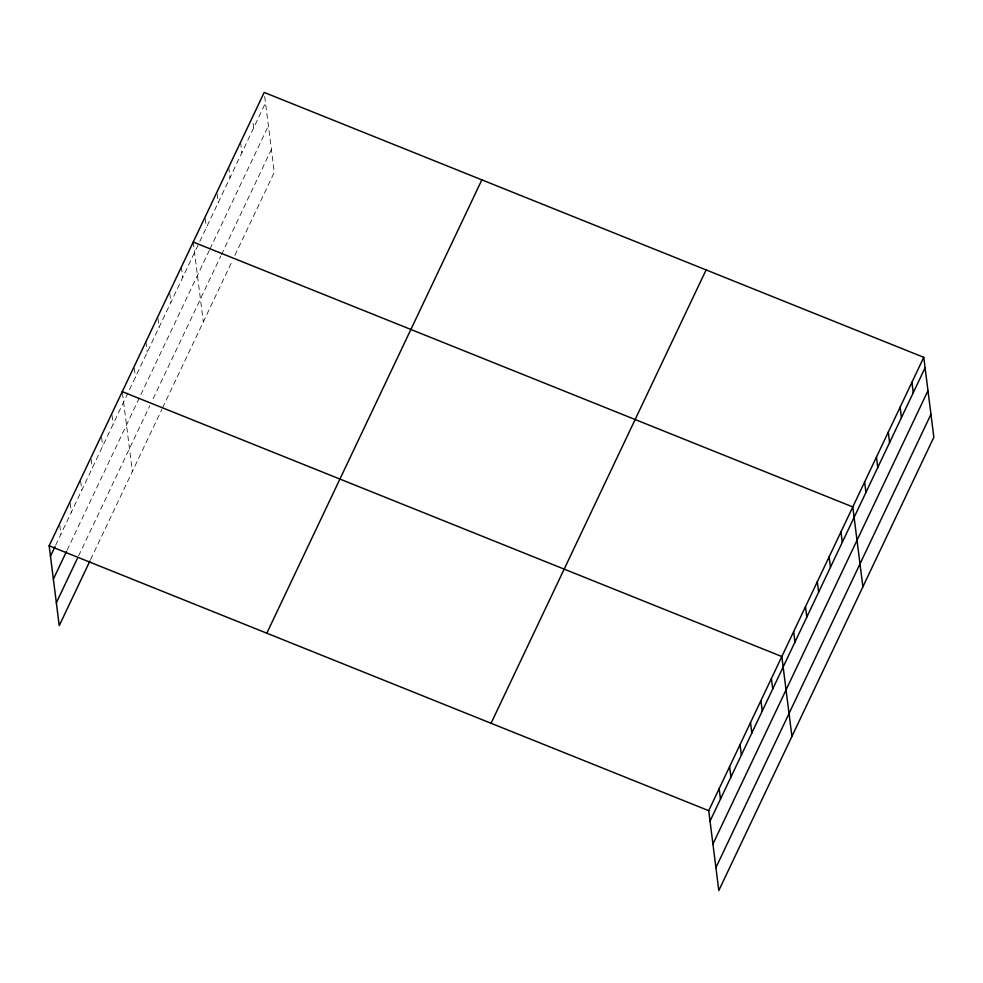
<?xml version="1.0" encoding="UTF-8"?>
<svg xmlns="http://www.w3.org/2000/svg" width="983" height="983" viewBox="0 0 983 983"><rect width="100%" height="100%" fill="white"/><g stroke="black" fill="none" stroke-linecap="round" stroke-linejoin="round"><path stroke-width="0.74" stroke-dasharray="4.92 3.69" d="M55.687 545.233L199.144 242.801M199.807 241.413L265.508 102.896M67.077 550.247L209.268 250.481M209.932 249.092L268.408 125.799M78.542 555.973L149.834 405.684M153.115 398.754L220.794 256.072M221.445 254.683L271.394 149.416M90.571 559.61L161.925 409.198M162.576 407.81L232.234 260.974M234.863 255.433L274.282 172.32L264.194 92.439M253.123 123.354L253.688 127.827M240.54 142.314L241.855 152.758M228.707 167.245L230.034 177.702M217.071 193.676L218.201 202.633M205.238 218.607L206.381 227.564M193.233 242.051L203.321 321.933M181.4 266.983L182.715 277.427M169.764 293.413L170.895 302.371M157.931 318.345L159.062 327.302M145.914 341.789L147.241 352.233M134.278 368.207L135.408 377.165M122.457 393.151L132.361 471.533M112.013 415.17L113.143 424.128M101.568 437.189L102.699 446.147M91.124 459.208L92.255 468.166M80.667 481.228L81.81 490.185M70.223 503.247L71.366 512.204M59.779 525.266L60.909 534.224"/><path stroke-width="1.47" d="M89.92 560.986L59.238 625.667L49.15 545.786L264.194 92.439L923.762 357.333L933.85 437.214L718.806 890.561L708.718 810.68L923.762 357.333M50.465 556.243L55.036 546.609M53.365 579.159L66.426 551.623M56.35 602.763L77.239 558.725M266.811 633.199L481.854 179.852M491.058 723.267L706.101 269.92M710.033 821.124L925.077 367.777M712.933 844.041L927.977 390.693M715.919 867.645L930.95 414.298M193.233 242.051L852.789 506.933L862.89 586.814M122.261 391.652L781.829 656.533L791.917 736.414M49.15 545.786L708.718 810.68M911.929 382.264L913.256 392.709M900.109 407.195L901.423 417.652M888.276 432.127L889.603 442.583M876.455 457.07L877.77 467.515M864.622 482.002L865.937 492.446M840.969 531.864L842.284 542.321M829.136 556.808L830.463 567.252M817.315 581.739L818.63 592.184M805.482 606.671L806.81 617.127M793.662 631.602L794.977 642.059M771.385 678.565L772.712 689.009M760.94 700.584L762.267 711.028M750.496 722.603L751.823 733.048M740.052 744.623L741.366 755.067M729.607 766.642L730.922 777.086M719.163 788.661L720.478 799.105"/></g></svg>
